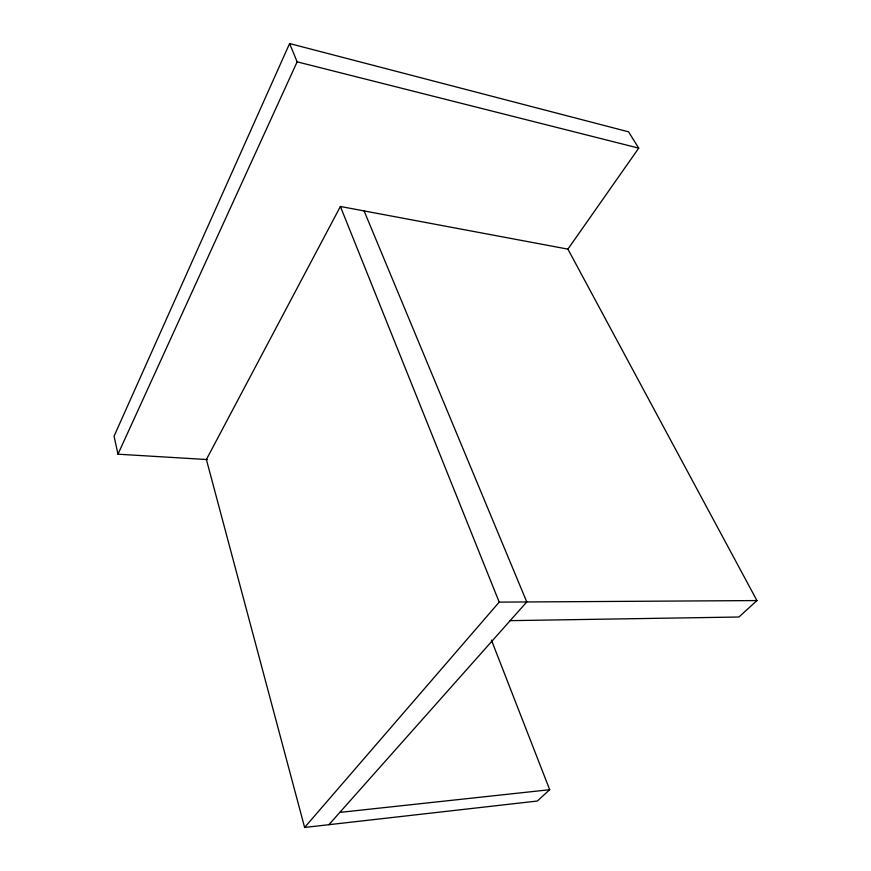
<?xml version="1.0" encoding="UTF-8"?>
<svg xmlns="http://www.w3.org/2000/svg" width="871" height="871" viewBox="0 0 871 871"><rect width="100%" height="100%" fill="white"/><g stroke="black" fill="none" stroke-linecap="round" stroke-linejoin="round"><path stroke-width="1.31" d="M567.74 249.367L638.737 148.135L628.546 131.826L289.597 43.55L114.057 436.186L117.966 454.194L207.309 459.561M117.966 454.194L297.142 61.841L289.597 43.55M510.156 620.653L738.924 617.016L756.943 600.565L567.903 249.128L340.387 206.481L206.383 459.507L304.621 827.45L537.287 801.037L549.699 789.714L491.44 640.12M304.621 827.45L499.203 602.122L756.943 600.565M328.89 824.695L526.77 601.948L364.1 210.934M339.81 812.403L549.699 789.714M297.142 61.841L638.737 148.135M340.387 206.481L499.203 602.122"/></g></svg>
